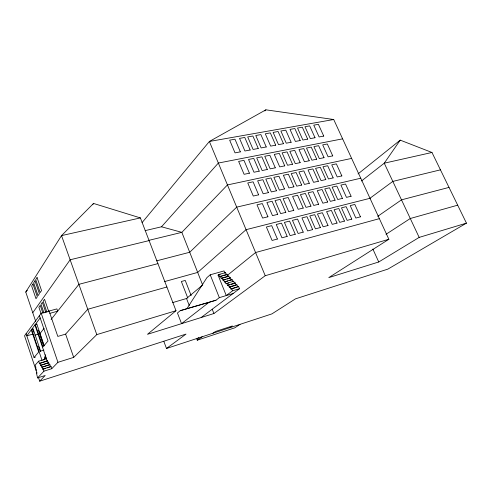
<?xml version="1.0" encoding="UTF-8"?>
<svg xmlns="http://www.w3.org/2000/svg" width="491" height="491" viewBox="0 0 491 491"><rect width="100%" height="100%" fill="white"/><g stroke="black" fill="none" stroke-linecap="round" stroke-linejoin="round"><path stroke-width="0.74" d="M35.714 321.452L25.759 292.059L61.516 235.612L93.536 203.446L140.389 217.912L175.999 310.717L147.478 334.31L213.923 313.528L265.232 275.721L388.866 239.264L333.72 119.516L265.895 109.818L209.369 141.469L142.052 222.656M233.139 293.489L219.33 297.656L215.966 300.234L208.988 302.346L181.547 323.655L177.447 312.982L180.252 310.686L186.899 308.679L206.957 277.575L210.216 274.813L224.025 270.922L224.933 273.168L225.608 272.609L226.517 274.856M92.689 204.722L93.536 203.446M163.798 341.288L166.498 348.469L271.897 313.896L295.472 298.859L387.884 269.111L466.45 223.141L431.976 152.48L400.22 140.138L384.25 163.19L361.474 181.001M32.768 312.749L70.127 259.782L149.098 240.602M49.867 313.338L57.674 311.177L56.882 308.9L41.189 313.215L24.55 335.801L37.052 373.258M40.17 317.935L26.809 335.856L32.86 334.113M38.562 346.523L40.244 351.513L40.587 351.108L33.13 328.988L31.283 329.854L38.721 351.967L34.051 357.497L26.091 333.708M36.487 324.508L36.831 324.054L44.208 345.83M39.869 333.708L44.086 328.375M51.113 319.475L78.879 284.332L157.93 263.63M25.759 292.059L27.275 290.328M46.399 358.804L38.636 361.192L35.18 365.12L35.935 367.385L35.598 367.765L36.352 370.024L36.009 370.404M45.7 355.828L44.362 357.338L44.927 359.013M38.636 361.192L39.403 363.487L47.535 360.689L48.308 362.978L40.532 365.396L39.759 363.095M49.082 311.042L57.809 336.415L65.622 334.113L87.76 309.269L166.897 287.002M145.158 230.629L161.508 226.787L218.348 163.049L342.62 138.836M264.876 110.96L265.895 109.818M43.595 360.038L46.148 357.19M40.532 365.396L48.677 362.579L49.456 364.881L42.373 367.09M47.535 360.689L47.167 361.088L34.947 324.944M36.764 372.663L36.426 373.031L37.592 377.917L45.203 375.492L39.697 381.182L38.494 377.579M47.056 367.9L50.604 366.789L49.824 364.482L41.661 367.311L40.888 365.003M48.308 362.978L48.677 362.579M42.023 366.924L42.803 369.238L50.978 366.396L51.764 368.704L43.944 371.178L37.592 377.917M49.456 364.881L49.824 364.482M50.604 366.789L50.978 366.396M51.764 368.704L57.944 362.309L73.693 357.387L96.788 334.604L175.999 310.717M172.728 302.566L186.519 298.503L202.808 284.872M238.558 286.406L237.847 286.947L236.914 284.651L229.978 286.701L230.911 289.009L238.558 286.406L239.498 288.708L232.556 290.789L226.271 295.557L218.065 275.113L218.734 274.555L225.608 272.609M218.734 274.555L219.643 276.82L220.318 276.267L227.204 274.303L228.112 276.562L221.226 278.532L220.318 276.267M221.226 278.532L221.907 277.986L228.8 276.01L229.714 278.268L230.408 277.722L231.329 279.987L229.254 280.588M227.106 275.561L255.584 252.527L379.377 218.648M230.408 277.722L222.822 280.257L221.907 277.986M228.112 276.562L228.8 276.01M358.013 173.937L400.22 140.138M223.503 279.71L224.424 281.994L232.022 279.44L232.943 281.717L233.642 281.171L234.569 283.454L235.275 282.908L236.202 285.197L229.279 287.241L228.346 284.94L235.275 282.908M225.111 281.441L226.032 283.737L233.642 281.171M231.329 279.987L232.022 279.44M226.725 283.184L227.652 285.486L228.346 284.94M229.279 287.241L229.978 286.701M201.169 317.517L239.498 288.708M369.557 198.56L392.825 181.406L440.445 169.843M166.498 348.469L186.021 334.083L39.697 381.182M198.646 337.722L196.811 339.011L197.265 340.183L234.808 327.816L240.056 324.342M197.265 340.183L202.169 336.771M377.739 216.322L401.503 199.843L449.013 187.402M212.922 333.242L215.475 331.486L232.39 325.95L229.757 327.718M386.018 234.287L410.28 218.507L457.686 205.17M388.866 239.264L328.774 277.611L378.739 261.979L419.167 237.399L466.45 223.141M42.803 369.238L45.638 368.348M39.403 363.487L46.461 361.302M34.051 357.497L35.395 357.092M40.587 351.108L43.944 350.095M230.911 289.009L237.153 287.155M227.652 285.486L229.727 284.872M231.108 284.467L233.188 283.859M226.032 283.737L228.8 282.926M34.781 335.181L38.415 334.132M224.424 281.994L227.873 280.993M186.899 308.679L215.966 300.234M180.252 310.686L208.988 302.346M223.509 280.06L225.578 279.465M226.959 279.066L229.027 278.471M219.643 276.82L222.392 276.034M223.767 275.641L225.829 275.052M218.065 275.113L220.128 274.53M33.13 328.988L31.614 329.418L42.103 360.578M36.831 324.054L35.291 324.483L42.907 347.014L48.02 340.975L39.397 315.652M164.485 281.607L197.677 272.419L246.071 229.671L370.005 198.303M156.531 260.868L189.71 252.257L236.693 207.141L360.756 178.221M148.313 240.486L181.842 232.353L227.456 184.935L351.63 158.403M140.389 217.912L61.516 235.612L96.788 334.604M431.976 152.48L384.25 163.19L419.167 237.399M333.72 119.516L209.369 141.469L265.232 275.721M161.508 226.787L181.842 232.353L202.409 284.393M372.859 249.029L378.739 261.979M231.617 288.469L232.556 290.789M210.216 274.813L219.33 297.656M212.229 309.25L213.923 313.528M191.165 295.594L185.242 280.416L181.357 281.509L187.82 298.123M186.519 298.503L189.238 305.494M65.622 334.113L73.693 357.387M48.848 311.81L44.546 299.307L43.153 301.265L46.946 312.313M45.915 312.681L42.373 302.358L41.005 304.273L43.969 312.939M42.95 313.258L40.244 305.341L38.899 307.225L41.097 313.663M41.189 313.215L57.944 362.309M40.109 334.42L43.944 345.744M38.451 330.308L43.607 345.529M45.117 354.643L45.497 355.76M33.038 330.136L33.756 332.272M43.165 368.851L43.944 371.178M32.94 283.988L31.657 285.989L35.99 298.694L37.31 296.767L32.94 283.988M34.984 280.797L33.67 282.847L38.059 295.668L39.403 293.698L34.984 280.797M37.064 277.544L35.726 279.637L40.17 292.575L41.545 290.568L37.064 277.544M277.39 239.037L272.082 240.455L266.386 226.995L271.701 225.645L277.39 239.037M287.18 236.417L281.951 237.816L276.261 224.479L281.49 223.147L287.18 236.417M295.251 234.256L290.095 235.637L284.412 222.398L289.573 221.085L295.251 234.256M303.223 232.126L298.135 233.489L292.452 220.349L297.546 219.047L303.223 232.126M312.644 229.61L307.636 230.948L301.959 217.924L306.967 216.648L312.644 229.61M320.377 227.542L315.437 228.861L309.766 215.93L314.713 214.671L320.377 227.542M328.013 225.498L323.139 226.799L317.474 213.966L322.354 212.72L328.013 225.498M337.047 223.08L332.247 224.369L326.589 211.639L331.388 210.412L337.047 223.08M344.461 221.097L339.723 222.368L334.076 209.731L338.815 208.522L344.461 221.097M351.783 219.139L347.112 220.391L341.466 207.846L346.143 206.65L351.783 219.139M360.449 216.826L355.846 218.053L350.212 205.612L354.815 204.44L360.449 216.826M267.933 216.776L262.617 218.09L257.008 204.827L262.323 203.575L267.933 216.776M277.728 214.358L272.499 215.653L266.889 202.501L272.118 201.273L277.728 214.358M285.811 212.364L280.649 213.634L275.046 200.586L280.208 199.371L285.811 212.364M293.784 210.394L288.69 211.652L283.092 198.695L288.186 197.492L293.784 210.394M303.217 208.061L298.203 209.301L292.605 196.455L297.62 195.277L303.217 208.061M310.963 206.146L306.016 207.368L300.424 194.62L305.371 193.454L310.963 206.146M318.604 204.262L313.724 205.465L308.139 192.803L313.019 191.656L318.604 204.262M327.65 202.028L322.845 203.213L317.26 190.661L322.071 189.532L327.65 202.028M335.077 200.193L330.333 201.365L324.76 188.9L329.504 187.783L335.077 200.193M342.411 198.382L337.728 199.536L332.155 187.157L336.844 186.058L342.411 198.382M351.09 196.234L346.474 197.376L340.914 185.101L345.529 184.015L351.09 196.234M258.61 194.835L253.288 196.044L247.759 182.965L253.08 181.817L258.61 194.835M268.411 192.607L263.176 193.798L257.646 180.835L262.881 179.706L268.411 192.607M276.494 190.772L271.333 191.944L265.803 179.074L270.971 177.957L276.494 190.772M284.479 188.955L279.385 190.115L273.861 177.337L278.956 176.238L284.479 188.955M293.919 186.813L288.904 187.949L283.381 175.281L288.401 174.201L293.919 186.813M301.67 185.052L296.724 186.175L291.206 173.599L296.159 172.531L301.67 185.052M309.324 183.309L304.438 184.42L298.927 171.93L303.812 170.874L309.324 183.309M318.377 181.253L313.565 182.345L308.06 169.96L312.877 168.922L318.377 181.253M325.815 179.565L321.065 180.645L315.566 168.345L320.316 167.321L325.815 179.565M333.162 177.895L328.473 178.963L322.974 166.744L327.669 165.731L333.162 177.895M341.853 175.919L337.231 176.969L331.744 164.853L336.366 163.859L341.853 175.919M249.416 173.2L244.095 174.305L238.638 161.41L243.966 160.361L249.416 173.2M259.223 171.163L253.982 172.249L248.532 159.465L253.767 158.433L259.223 171.163M267.313 169.475L262.145 170.549L256.695 157.857L261.863 156.844L267.313 169.475M275.298 167.818L270.203 168.879L264.753 156.273L269.854 155.273L275.298 167.818M284.749 165.854L279.729 166.897L274.285 154.401L279.305 153.413L284.749 165.854M292.507 164.24L287.554 165.264L282.11 152.861L287.069 151.885L292.507 164.24M300.167 162.644L295.275 163.663L289.837 151.338L294.735 150.375L300.167 162.644M309.232 160.76L304.414 161.76L298.982 149.54L303.8 148.595L309.232 160.76M316.677 159.207L311.92 160.201L306.494 148.061L311.251 147.128L316.677 159.207M324.029 157.679L319.334 158.654L313.915 146.6L318.61 145.68L324.029 157.679M332.732 155.868L328.111 156.832L322.691 144.876L327.319 143.967L332.732 155.868M240.351 151.866L235.029 152.873L229.653 140.156L234.974 139.205L240.351 151.866M250.158 150.007L244.923 151.001L239.54 138.394L244.782 137.455L250.158 150.007M258.254 148.478L253.086 149.454L247.71 136.934L252.883 136.013L258.254 148.478M266.245 146.962L261.144 147.932L255.774 135.498L260.874 134.589L266.245 146.962M275.703 145.176L270.676 146.128L265.306 133.798L270.332 132.901L275.703 145.176M283.467 143.703L278.507 144.642L273.137 132.398L278.102 131.514L283.467 143.703M291.132 142.255L286.241 143.182L280.877 131.023L285.774 130.146L291.132 142.255M300.204 140.536L295.386 141.445L290.021 129.391L294.846 128.532L300.204 140.536M307.661 139.125L302.898 140.027L297.546 128.047L302.309 127.2L307.661 139.125M315.019 137.732L310.324 138.622L304.972 126.721L309.674 125.886L315.019 137.732M323.735 136.081L319.107 136.958L313.761 125.156L318.395 124.327L323.735 136.081"/></g></svg>
